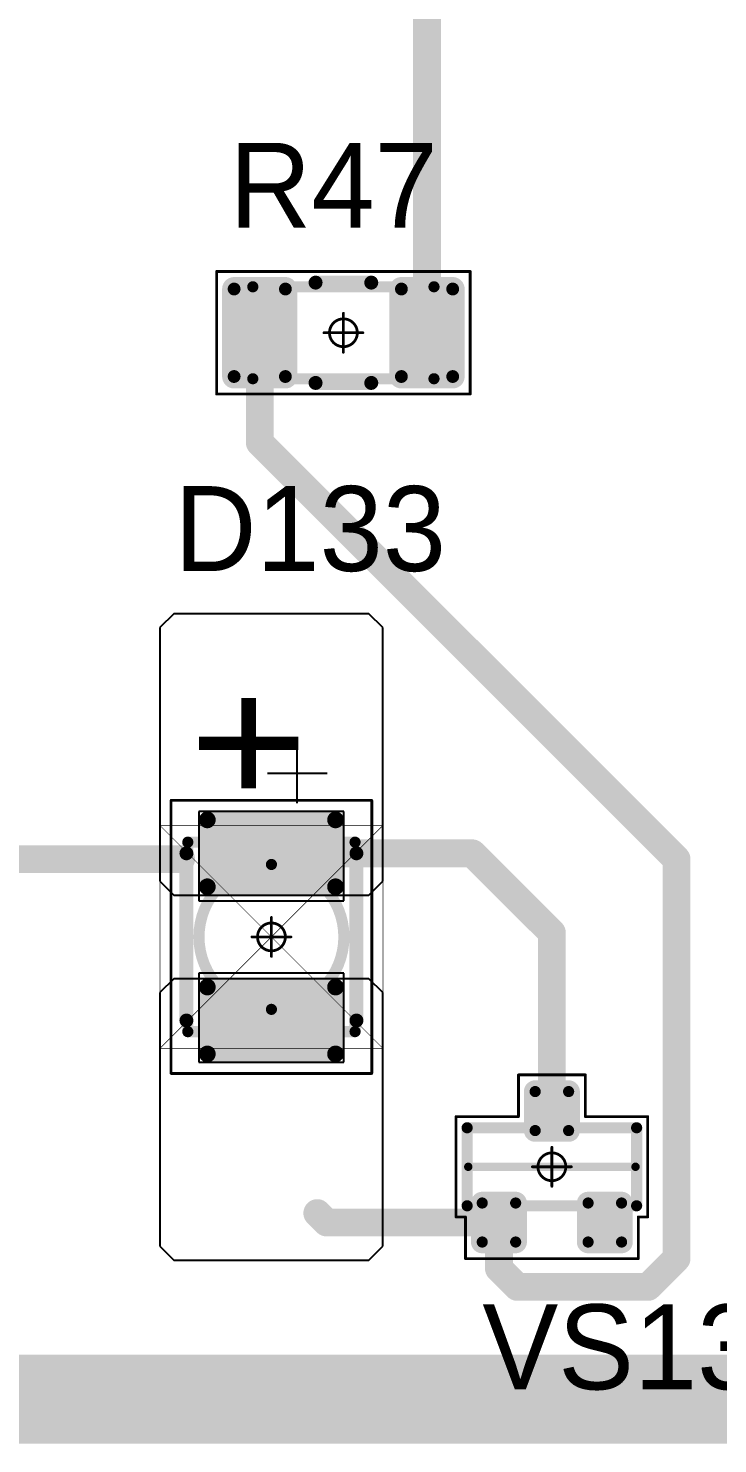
# Model space of a CAD drawing. Header units: millimetres. Extents: x 0 to 1769, y 431 to 1001.
# Drawn here: x 1692.58 to 1704.95, y 448.43 to 473.83 of the extents above; entities that cross this region are included whole.
import ezdxf

# ---------------------------------------------------------------- set-up
doc = ezdxf.new("R2010")
doc.units = ezdxf.units.MM
for name, color, linetype in [('Mechanical13', 56, 'Continuous'), ('Mechanical15', 56, 'Continuous'), ('Mechanical9', 56, 'Continuous'), ('TopLayer', 1, 'Continuous'), ('TopOverlay', 2, 'Continuous'), ('TopPaste', 8, 'Continuous'), ('TopSolder', 216, 'Continuous')]:
    doc.layers.add(name, color=color, linetype=linetype)

# ---------------------------------------------------------------- blocks, each defined once
blk = doc.blocks.new('SOT23_6')
at = {"layer": 'Mechanical13', "const_width": 0.2}
for points in [[(-0.7, 1.52), (0.7, 1.52)], [(-0.7, 1.52), (-0.7, -1.52)], [(0.7, 1.52), (0.7, -1.52)], [(-0.7, -1.52), (0.7, -1.52)]]:
    blk.add_lwpolyline(points, dxfattribs=at)
at = {"layer": 'Mechanical13', "const_width": 0.1}
for points in [[(-0.75, 1.52, 1), (-0.65, 1.52, 1)], [(-0.75, 1.52, 1), (-0.65, 1.52, 1)], [(0.65, 1.52, 1), (0.75, 1.52, 1)], [(0.65, 1.52, 1), (0.75, 1.52, 1)], [(-0.75, -1.52, 1), (-0.65, -1.52, 1)], [(-0.75, -1.52, 1), (-0.65, -1.52, 1)], [(0.65, -1.52, 1), (0.75, -1.52, 1)], [(0.65, -1.52, 1), (0.75, -1.52, 1)]]:
    blk.add_lwpolyline(points, format="xyb", close=True, dxfattribs=at)
at = {"layer": 'Mechanical15', "const_width": 0.05}
for points in [[(-1.65, 1.55), (-1.65, -1.55)], [(-1.65, 1.55), (-0.9, 1.55)], [(-0.9, 1.72), (-0.9, 1.55)], [(-0.9, 1.72), (0.9, 1.72)], [(0.9, 1.72), (0.9, 0.6)], [(0.9, 0.6), (1.65, 0.6)], [(1.65, 0.6), (1.65, -0.6)], [(0, 0.35), (0, -0.35)], [(-0.35, 0), (0.35, 0)], [(0.9, -0.6), (1.65, -0.6)], [(0.9, -0.6), (0.9, -1.72)], [(-1.65, -1.55), (-0.9, -1.55)], [(-0.9, -1.55), (-0.9, -1.72)], [(-0.9, -1.72), (0.9, -1.72)]]:
    blk.add_lwpolyline(points, dxfattribs=at)
at = {"layer": 'Mechanical15'}
for points, const_width in [([(-1.662, 1.55, 1), (-1.637, 1.55, 1)], 0.025), ([(-1.662, 1.55, 1), (-1.637, 1.55, 1)], 0.025), ([(-0.913, 1.72, 1), (-0.888, 1.72, 1)], 0.025), ([(-0.913, 1.72, 1), (-0.888, 1.72, 1)], 0.025), ([(-0.913, 1.55, 1), (-0.888, 1.55, 1)], 0.025), ([(-0.913, 1.55, 1), (-0.888, 1.55, 1)], 0.025), ([(0.888, 1.72, 1), (0.913, 1.72, 1)], 0.025), ([(0.888, 1.72, 1), (0.913, 1.72, 1)], 0.025), ([(0.888, 0.6, 1), (0.913, 0.6, 1)], 0.025), ([(0.888, 0.6, 1), (0.913, 0.6, 1)], 0.025), ([(1.637, 0.6, 1), (1.662, 0.6, 1)], 0.025), ([(1.637, 0.6, 1), (1.662, 0.6, 1)], 0.025), ([(0.25, 0, 1), (-0.25, 0, 1)], 0.05), ([(-0.012, 0.35, 1), (0.012, 0.35, 1)], 0.025), ([(-0.362, 0, 1), (-0.337, 0, 1)], 0.025), ([(-0.262, 0, 1), (-0.238, 0, 1)], 0.025), ([(0.238, 0, 1), (0.262, 0, 1)], 0.025), ([(0.337, 0, 1), (0.362, 0, 1)], 0.025), ([(-0.012, -0.35, 1), (0.012, -0.35, 1)], 0.025), ([(0.888, -0.6, 1), (0.913, -0.6, 1)], 0.025), ([(0.888, -0.6, 1), (0.913, -0.6, 1)], 0.025), ([(1.637, -0.6, 1), (1.662, -0.6, 1)], 0.025), ([(1.637, -0.6, 1), (1.662, -0.6, 1)], 0.025), ([(-1.662, -1.55, 1), (-1.637, -1.55, 1)], 0.025), ([(-1.662, -1.55, 1), (-1.637, -1.55, 1)], 0.025), ([(-0.913, -1.55, 1), (-0.888, -1.55, 1)], 0.025), ([(-0.913, -1.55, 1), (-0.888, -1.55, 1)], 0.025), ([(-0.913, -1.72, 1), (-0.888, -1.72, 1)], 0.025), ([(-0.913, -1.72, 1), (-0.888, -1.72, 1)], 0.025), ([(0.888, -1.72, 1), (0.913, -1.72, 1)], 0.025), ([(0.888, -1.72, 1), (0.913, -1.72, 1)], 0.025)]:
    blk.add_lwpolyline(points, format="xyb", close=True, dxfattribs=dict(at, const_width=const_width))
at = {"layer": 'TopLayer', "const_width": 0.1}
for points in [[(-1.4, 1.25, 1), (-1.3, 1.25, 1)], [(-0.7, 1.25, 1), (-0.6, 1.25, 1)], [(-1.4, 0.65, 1), (-1.3, 0.65, 1)], [(-0.7, 0.65, 1), (-0.6, 0.65, 1)], [(0.6, 0.3, 1), (0.7, 0.3, 1)], [(1.3, 0.3, 1), (1.4, 0.3, 1)], [(0.6, -0.3, 1), (0.7, -0.3, 1)], [(1.3, -0.3, 1), (1.4, -0.3, 1)], [(-1.4, -0.65, 1), (-1.3, -0.65, 1)], [(-0.7, -0.65, 1), (-0.6, -0.65, 1)], [(-1.4, -1.25, 1), (-1.3, -1.25, 1)], [(-0.7, -1.25, 1), (-0.6, -1.25, 1)]]:
    blk.add_lwpolyline(points, format="xyb", close=True, dxfattribs=at)
at = {"layer": 'TopLayer'}
for points in [[(-1.35, 1.35), (-1.35, 0.55), (-0.65, 1.35), (-0.65, 0.55)], [(-1.45, 1.25), (-1.45, 0.65), (-0.55, 1.25), (-0.55, 0.65)], [(0.55, 0.3), (0.55, -0.3), (1.45, 0.3), (1.45, -0.3)], [(0.65, 0.4), (0.65, -0.4), (1.35, 0.4), (1.35, -0.4)], [(-1.45, -0.65), (-1.45, -1.25), (-0.55, -0.65), (-0.55, -1.25)], [(-1.35, -0.55), (-1.35, -1.35), (-0.65, -0.55), (-0.65, -1.35)]]:
    blk.add_solid(points, dxfattribs=at)
at = {"layer": 'TopOverlay', "const_width": 0.15}
blk.add_lwpolyline([(0, 1.5), (0, -1.5)], dxfattribs=at)
at = {"layer": 'TopOverlay', "const_width": 0.075}
for points in [[(-0.038, 1.5, 1), (0.038, 1.5, 1)], [(-0.038, -1.5, 1), (0.038, -1.5, 1)]]:
    blk.add_lwpolyline(points, format="xyb", close=True, dxfattribs=at)
at = {"layer": 'TopPaste', "const_width": 0.075}
for points in [[(-1.387, 1.25, 1), (-1.313, 1.25, 1)], [(-0.687, 1.25, 1), (-0.613, 1.25, 1)], [(-1.387, 0.65, 1), (-1.313, 0.65, 1)], [(-0.687, 0.65, 1), (-0.613, 0.65, 1)], [(0.613, 0.3, 1), (0.687, 0.3, 1)], [(1.313, 0.3, 1), (1.387, 0.3, 1)], [(0.613, -0.3, 1), (0.687, -0.3, 1)], [(1.313, -0.3, 1), (1.387, -0.3, 1)], [(-1.387, -0.65, 1), (-1.313, -0.65, 1)], [(-0.687, -0.65, 1), (-0.613, -0.65, 1)], [(-1.387, -1.25, 1), (-1.313, -1.25, 1)], [(-0.687, -1.25, 1), (-0.613, -1.25, 1)]]:
    blk.add_lwpolyline(points, format="xyb", close=True, dxfattribs=at)
at = {"layer": 'TopPaste'}
for points in [[(-1.35, 1.325), (-1.35, 0.575), (-0.65, 1.325), (-0.65, 0.575)], [(-1.425, 1.25), (-1.425, 0.65), (-0.575, 1.25), (-0.575, 0.65)], [(0.575, 0.3), (0.575, -0.3), (1.425, 0.3), (1.425, -0.3)], [(0.65, 0.375), (0.65, -0.375), (1.35, 0.375), (1.35, -0.375)], [(-1.425, -0.65), (-1.425, -1.25), (-0.575, -0.65), (-0.575, -1.25)], [(-1.35, -0.575), (-1.35, -1.325), (-0.65, -0.575), (-0.65, -1.325)]]:
    blk.add_solid(points, dxfattribs=at)
at = {"layer": 'TopSolder', "const_width": 0.202}
for points in [[(-1.451, 1.25, 1), (-1.249, 1.25, 1)], [(-0.751, 1.25, 1), (-0.549, 1.25, 1)], [(-1.451, 0.65, 1), (-1.249, 0.65, 1)], [(-0.751, 0.65, 1), (-0.549, 0.65, 1)], [(0.549, 0.3, 1), (0.751, 0.3, 1)], [(1.249, 0.3, 1), (1.451, 0.3, 1)], [(0.549, -0.3, 1), (0.751, -0.3, 1)], [(1.249, -0.3, 1), (1.451, -0.3, 1)], [(-1.451, -0.65, 1), (-1.249, -0.65, 1)], [(-0.751, -0.65, 1), (-0.549, -0.65, 1)], [(-1.451, -1.25, 1), (-1.249, -1.25, 1)], [(-0.751, -1.25, 1), (-0.549, -1.25, 1)]]:
    blk.add_lwpolyline(points, format="xyb", close=True, dxfattribs=at)
at = {"layer": 'TopSolder'}
for points in [[(-1.35, 1.452), (-1.35, 0.448), (-0.65, 1.452), (-0.65, 0.448)], [(-1.552, 1.25), (-1.552, 0.65), (-0.448, 1.25), (-0.448, 0.65)], [(0.448, 0.3), (0.448, -0.3), (1.552, 0.3), (1.552, -0.3)], [(0.65, 0.502), (0.65, -0.502), (1.35, 0.502), (1.35, -0.502)], [(-1.35, -0.448), (-1.35, -1.452), (-0.65, -0.448), (-0.65, -1.452)], [(-1.552, -0.65), (-1.552, -1.25), (-0.448, -0.65), (-0.448, -1.25)]]:
    blk.add_solid(points, dxfattribs=at)
blk = doc.blocks.new('RC1206S_142')
at = {"layer": 'Mechanical13', "const_width": 0.2}
for points in [[(1.625, 0.825), (-1.625, 0.825)], [(-1.625, 0.825), (-1.625, -0.825)], [(1.625, 0.825), (1.625, -0.825)], [(1.625, -0.825), (-1.625, -0.825)]]:
    blk.add_lwpolyline(points, dxfattribs=at)
at = {"layer": 'Mechanical13', "const_width": 0.1}
for points in [[(-1.675, 0.825, 1), (-1.575, 0.825, 1)], [(-1.675, 0.825, 1), (-1.575, 0.825, 1)], [(1.575, 0.825, 1), (1.675, 0.825, 1)], [(1.575, 0.825, 1), (1.675, 0.825, 1)], [(-1.675, -0.825, 1), (-1.575, -0.825, 1)], [(-1.675, -0.825, 1), (-1.575, -0.825, 1)], [(1.575, -0.825, 1), (1.675, -0.825, 1)], [(1.575, -0.825, 1), (1.675, -0.825, 1)]]:
    blk.add_lwpolyline(points, format="xyb", close=True, dxfattribs=at)
at = {"layer": 'Mechanical15', "const_width": 0.05}
for points in [[(2.275, 1.1), (-2.275, 1.1)], [(-2.275, 1.1), (-2.275, -1.1)], [(2.275, 1.1), (2.275, -1.1)], [(0, 0.35), (0, -0.35)], [(0.35, 0), (-0.35, 0)], [(2.275, -1.1), (-2.275, -1.1)]]:
    blk.add_lwpolyline(points, dxfattribs=at)
at = {"layer": 'Mechanical15'}
for points, const_width in [([(-2.287, 1.1, 1), (-2.262, 1.1, 1)], 0.025), ([(-2.287, 1.1, 1), (-2.262, 1.1, 1)], 0.025), ([(2.262, 1.1, 1), (2.287, 1.1, 1)], 0.025), ([(2.262, 1.1, 1), (2.287, 1.1, 1)], 0.025), ([(0.25, 0, 1), (-0.25, 0, 1)], 0.05), ([(-0.012, 0.35, 1), (0.012, 0.35, 1)], 0.025), ([(-0.362, 0, 1), (-0.337, 0, 1)], 0.025), ([(-0.262, 0, 1), (-0.238, 0, 1)], 0.025), ([(0.238, 0, 1), (0.262, 0, 1)], 0.025), ([(0.337, 0, 1), (0.362, 0, 1)], 0.025), ([(-0.012, -0.35, 1), (0.012, -0.35, 1)], 0.025), ([(-2.287, -1.1, 1), (-2.262, -1.1, 1)], 0.025), ([(-2.287, -1.1, 1), (-2.262, -1.1, 1)], 0.025), ([(2.262, -1.1, 1), (2.287, -1.1, 1)], 0.025), ([(2.262, -1.1, 1), (2.287, -1.1, 1)], 0.025)]:
    blk.add_lwpolyline(points, format="xyb", close=True, dxfattribs=dict(at, const_width=const_width))
at = {"layer": 'TopLayer', "const_width": 0.115}
for points in [[(-2.018, 0.785, 1), (-1.903, 0.785, 1)], [(-1.098, 0.785, 1), (-0.983, 0.785, 1)], [(0.983, 0.785, 1), (1.098, 0.785, 1)], [(1.903, 0.785, 1), (2.018, 0.785, 1)], [(-2.018, -0.785, 1), (-1.903, -0.785, 1)], [(-1.098, -0.785, 1), (-0.983, -0.785, 1)], [(0.983, -0.785, 1), (1.098, -0.785, 1)], [(1.903, -0.785, 1), (2.018, -0.785, 1)]]:
    blk.add_lwpolyline(points, format="xyb", close=True, dxfattribs=at)
at = {"layer": 'TopLayer'}
for points in [[(-2.075, -0.785), (-0.925, -0.785), (-2.075, 0.785), (-0.925, 0.785)], [(-1.96, -0.9), (-1.04, -0.9), (-1.96, 0.9), (-1.04, 0.9)], [(0.925, -0.785), (2.075, -0.785), (0.925, 0.785), (2.075, 0.785)], [(1.04, -0.9), (1.96, -0.9), (1.04, 0.9), (1.96, 0.9)]]:
    blk.add_solid(points, dxfattribs=at)
at = {"layer": 'TopOverlay', "const_width": 0.25}
for points in [[(0.5, 0.9), (-0.5, 0.9)], [(0.5, -0.9), (-0.5, -0.9)]]:
    blk.add_lwpolyline(points, dxfattribs=at)
at = {"layer": 'TopOverlay', "const_width": 0.125}
for points in [[(-0.562, 0.9, 1), (-0.437, 0.9, 1)], [(0.437, 0.9, 1), (0.562, 0.9, 1)], [(-0.562, -0.9, 1), (-0.437, -0.9, 1)], [(0.437, -0.9, 1), (0.562, -0.9, 1)]]:
    blk.add_lwpolyline(points, format="xyb", close=True, dxfattribs=at)
at = {"layer": 'TopPaste', "const_width": 0.09}
for points in [[(-2.005, 0.785, 1), (-1.915, 0.785, 1)], [(-1.085, 0.785, 1), (-0.995, 0.785, 1)], [(0.995, 0.785, 1), (1.085, 0.785, 1)], [(1.915, 0.785, 1), (2.005, 0.785, 1)], [(-2.005, -0.785, 1), (-1.915, -0.785, 1)], [(-1.085, -0.785, 1), (-0.995, -0.785, 1)], [(0.995, -0.785, 1), (1.085, -0.785, 1)], [(1.915, -0.785, 1), (2.005, -0.785, 1)]]:
    blk.add_lwpolyline(points, format="xyb", close=True, dxfattribs=at)
at = {"layer": 'TopPaste'}
for points in [[(-2.05, -0.785), (-0.95, -0.785), (-2.05, 0.785), (-0.95, 0.785)], [(-1.96, -0.875), (-1.04, -0.875), (-1.96, 0.875), (-1.04, 0.875)], [(0.95, -0.785), (2.05, -0.785), (0.95, 0.785), (2.05, 0.785)], [(1.04, -0.875), (1.96, -0.875), (1.04, 0.875), (1.96, 0.875)]]:
    blk.add_solid(points, dxfattribs=at)
at = {"layer": 'TopSolder', "const_width": 0.215}
for points in [[(-2.068, 0.785, 1), (-1.853, 0.785, 1)], [(-1.148, 0.785, 1), (-0.933, 0.785, 1)], [(0.933, 0.785, 1), (1.148, 0.785, 1)], [(1.853, 0.785, 1), (2.068, 0.785, 1)], [(-2.068, -0.785, 1), (-1.853, -0.785, 1)], [(-1.148, -0.785, 1), (-0.933, -0.785, 1)], [(0.933, -0.785, 1), (1.148, -0.785, 1)], [(1.853, -0.785, 1), (2.068, -0.785, 1)]]:
    blk.add_lwpolyline(points, format="xyb", close=True, dxfattribs=at)
at = {"layer": 'TopSolder'}
for points in [[(-2.175, -0.785), (-0.825, -0.785), (-2.175, 0.785), (-0.825, 0.785)], [(-1.96, -1), (-1.04, -1), (-1.96, 1), (-1.04, 1)], [(0.825, -0.785), (2.175, -0.785), (0.825, 0.785), (2.175, 0.785)], [(1.04, -1), (1.96, -1), (1.04, 1), (1.96, 1)]]:
    blk.add_solid(points, dxfattribs=at)
blk = doc.blocks.new('T66G_194')
at = {"layer": 'Mechanical13'}
for p, q in [((2.936, 0.071), (2.936, -1)), ((2.4, -0.464), (3.471, -0.464))]:
    blk.add_line(p, q, dxfattribs=at)
at = {"layer": 'Mechanical13', "const_width": 0.2}
for points in [[(-1.7, 1.5), (1.7, 1.5)], [(-1.7, 1.5), (-1.7, -1.5)], [(1.7, 1.5), (1.7, -1.5)], [(-1.7, -1.5), (1.7, -1.5)]]:
    blk.add_lwpolyline(points, dxfattribs=at)
at = {"layer": 'Mechanical13'}
for points, const_width in [([(-1.75, 1.5, 1), (-1.65, 1.5, 1)], 0.1), ([(-1.75, 1.5, 1), (-1.65, 1.5, 1)], 0.1), ([(1.65, 1.5, 1), (1.75, 1.5, 1)], 0.1), ([(1.65, 1.5, 1), (1.75, 1.5, 1)], 0.1), ([(1.3, 0, 1), (-1.3, 0, 1)], 0.2), ([(-1.35, 0, 1), (-1.25, 0, 1)], 0.1), ([(1.25, 0, 1), (1.35, 0, 1)], 0.1), ([(-1.75, -1.5, 1), (-1.65, -1.5, 1)], 0.1), ([(-1.75, -1.5, 1), (-1.65, -1.5, 1)], 0.1), ([(1.65, -1.5, 1), (1.75, -1.5, 1)], 0.1), ([(1.65, -1.5, 1), (1.75, -1.5, 1)], 0.1)]:
    blk.add_lwpolyline(points, format="xyb", close=True, dxfattribs=dict(at, const_width=const_width))
at = {"layer": 'Mechanical15', "const_width": 0.05}
for points in [[(-2.45, 1.8), (-2.45, -1.8)], [(-2.45, 1.8), (2.45, 1.8)], [(2.45, 1.8), (2.45, -1.8)], [(0, 0.35), (0, -0.35)], [(-0.35, 0), (0.35, 0)], [(-2.45, -1.8), (2.45, -1.8)]]:
    blk.add_lwpolyline(points, dxfattribs=at)
at = {"layer": 'Mechanical15'}
for points, const_width in [([(-2.462, 1.8, 1), (-2.438, 1.8, 1)], 0.025), ([(-2.462, 1.8, 1), (-2.438, 1.8, 1)], 0.025), ([(2.438, 1.8, 1), (2.462, 1.8, 1)], 0.025), ([(2.438, 1.8, 1), (2.462, 1.8, 1)], 0.025), ([(0.25, 0, 1), (-0.25, 0, 1)], 0.05), ([(-0.012, 0.35, 1), (0.012, 0.35, 1)], 0.025), ([(-0.362, 0, 1), (-0.337, 0, 1)], 0.025), ([(-0.262, 0, 1), (-0.238, 0, 1)], 0.025), ([(0.238, 0, 1), (0.262, 0, 1)], 0.025), ([(0.337, 0, 1), (0.362, 0, 1)], 0.025), ([(-0.012, -0.35, 1), (0.012, -0.35, 1)], 0.025), ([(-2.462, -1.8, 1), (-2.438, -1.8, 1)], 0.025), ([(-2.462, -1.8, 1), (-2.438, -1.8, 1)], 0.025), ([(2.438, -1.8, 1), (2.462, -1.8, 1)], 0.025), ([(2.438, -1.8, 1), (2.462, -1.8, 1)], 0.025)]:
    blk.add_lwpolyline(points, format="xyb", close=True, dxfattribs=dict(at, const_width=const_width))
at = {"layer": 'TopLayer'}
for p, q in [((-5.55, 2), (-5.8, 1.75)), ((-1, 2), (-5.55, 2)), ((-0.75, 1.75), (-1, 2)), ((1, 2), (0.75, 1.75)), ((5.55, 2), (1, 2)), ((5.8, 1.75), (5.55, 2)), ((-5.8, 1.75), (-5.8, -1.75)), ((-0.75, -1.75), (-0.75, 1.75)), ((0.75, 1.75), (0.75, -1.75)), ((5.8, -1.75), (5.8, 1.75)), ((-5.8, -1.75), (-5.55, -2)), ((-1, -2), (-0.75, -1.75)), ((0.75, -1.75), (1, -2)), ((5.55, -2), (5.8, -1.75)), ((-5.55, -2), (-1, -2)), ((1, -2), (5.55, -2))]:
    blk.add_line(p, q, dxfattribs=at)
at = {"layer": 'TopLayer', "const_width": 0.15}
for points in [[(-2.175, 1.15, 1), (-2.025, 1.15, 1)], [(-0.975, 1.15, 1), (-0.825, 1.15, 1)], [(0.825, 1.15, 1), (0.975, 1.15, 1)], [(2.025, 1.15, 1), (2.175, 1.15, 1)], [(-2.175, -1.15, 1), (-2.025, -1.15, 1)], [(-0.975, -1.15, 1), (-0.825, -1.15, 1)], [(0.825, -1.15, 1), (0.975, -1.15, 1)], [(2.025, -1.15, 1), (2.175, -1.15, 1)]]:
    blk.add_lwpolyline(points, format="xyb", close=True, dxfattribs=at)
at = {"layer": 'TopLayer'}
for points in [[(-0.9, 1.3), (-2.1, 1.3), (-0.9, -1.3), (-2.1, -1.3)], [(2.1, 1.3), (0.9, 1.3), (2.1, -1.3), (0.9, -1.3)], [(-0.75, 1.15), (-2.25, 1.15), (-0.75, -1.15), (-2.25, -1.15)], [(2.25, 1.15), (0.75, 1.15), (2.25, -1.15), (0.75, -1.15)]]:
    blk.add_solid(points, dxfattribs=at)
at = {"layer": 'TopOverlay', "const_width": 0.25}
for points in [[(-1.5, 1.525), (1.5, 1.525)], [(-1.5, -1.525), (1.5, -1.525)]]:
    blk.add_lwpolyline(points, dxfattribs=at)
at = {"layer": 'TopOverlay', "const_width": 0.125}
for points in [[(-1.562, 1.525, 1), (-1.438, 1.525, 1)], [(1.438, 1.525, 1), (1.562, 1.525, 1)], [(-1.562, -1.525, 1), (-1.438, -1.525, 1)], [(1.438, -1.525, 1), (1.562, -1.525, 1)]]:
    blk.add_lwpolyline(points, format="xyb", close=True, dxfattribs=at)
at = {"layer": 'TopPaste', "const_width": 0.125}
for points in [[(-2.163, 1.15, 1), (-2.038, 1.15, 1)], [(-0.963, 1.15, 1), (-0.838, 1.15, 1)], [(0.838, 1.15, 1), (0.963, 1.15, 1)], [(2.038, 1.15, 1), (2.163, 1.15, 1)], [(-2.163, -1.15, 1), (-2.038, -1.15, 1)], [(-0.963, -1.15, 1), (-0.838, -1.15, 1)], [(0.838, -1.15, 1), (0.963, -1.15, 1)], [(2.038, -1.15, 1), (2.163, -1.15, 1)]]:
    blk.add_lwpolyline(points, format="xyb", close=True, dxfattribs=at)
at = {"layer": 'TopPaste'}
for points in [[(-0.9, 1.275), (-2.1, 1.275), (-0.9, -1.275), (-2.1, -1.275)], [(2.1, 1.275), (0.9, 1.275), (2.1, -1.275), (0.9, -1.275)], [(-0.775, 1.15), (-2.225, 1.15), (-0.775, -1.15), (-2.225, -1.15)], [(2.225, 1.15), (0.775, 1.15), (2.225, -1.15), (0.775, -1.15)]]:
    blk.add_solid(points, dxfattribs=at)
at = {"layer": 'TopSolder'}
for p, q in [((-2.25, 1.3), (-2.25, -1.3)), ((-0.65, 1.3), (-2.25, 1.3)), ((-0.65, -1.3), (-0.65, 1.3)), ((0.65, 1.3), (0.65, -1.3)), ((2.25, 1.3), (0.65, 1.3)), ((2.25, -1.3), (2.25, 1.3)), ((-2.25, -1.3), (-0.65, -1.3)), ((0.65, -1.3), (2.25, -1.3))]:
    blk.add_line(p, q, dxfattribs=at)
at = {"layer": 'TopOverlay'}
blk.add_text('+', height=2.5, dxfattribs=at).set_placement((2.5, -0.8))

msp = doc.modelspace()

# ---------------------------------------------------------------- linework, layer by layer
at = {"layer": 'Mechanical9'}
for points, const_width in [([(1694.94, 455.528), (1694.94, 459.528)], 0.0127), ([(1694.94, 459.528), (1698.94, 459.528)], 0.0127), ([(1694.94, 459.528), (1698.94, 455.528)], 0.01), ([(1694.94, 455.528), (1698.94, 459.528)], 0.01), ([(1698.94, 455.528), (1698.94, 459.528)], 0.0127), ([(1694.94, 455.528), (1698.94, 455.528)], 0.0127)]:
    msp.add_lwpolyline(points, dxfattribs=dict(at, const_width=const_width))
for points, const_width in [([(1694.937, 459.528, 1), (1694.943, 459.528, 1)], 0.00635), ([(1694.937, 459.528, 1), (1694.943, 459.528, 1)], 0.00635), ([(1694.937, 459.528, 1), (1694.942, 459.528, 1)], 0.005), ([(1698.937, 459.528, 1), (1698.943, 459.528, 1)], 0.00635), ([(1698.937, 459.528, 1), (1698.943, 459.528, 1)], 0.00635), ([(1698.937, 459.528, 1), (1698.942, 459.528, 1)], 0.005), ([(1694.937, 455.528, 1), (1694.943, 455.528, 1)], 0.00635), ([(1694.937, 455.528, 1), (1694.943, 455.528, 1)], 0.00635), ([(1694.937, 455.528, 1), (1694.942, 455.528, 1)], 0.005), ([(1698.937, 455.528, 1), (1698.943, 455.528, 1)], 0.00635), ([(1698.937, 455.528, 1), (1698.943, 455.528, 1)], 0.00635), ([(1698.937, 455.528, 1), (1698.942, 455.528, 1)], 0.005)]:
    msp.add_lwpolyline(points, format="xyb", close=True, dxfattribs=dict(at, const_width=const_width))
at = {"layer": 'TopLayer'}
for points, const_width in [([(1699.731, 468.369), (1699.731, 478.529)], 0.5), ([(1696.731, 466.399), (1696.731, 468.369)], 0.5), ([(1696.731, 466.399), (1704.207, 458.923)], 0.5), ([(1696.753, 459.028), (1700.544, 459.028)], 0.5), ([(1700.544, 459.028), (1701.971, 457.601)], 0.5), ([(1691.665, 458.924), (1695.319, 458.924)], 0.5), ([(1704.207, 451.758), (1704.207, 458.923)], 0.5), ([(1701.971, 454.403), (1701.971, 457.601)], 0.5), ([(1697.763, 452.572), (1697.932, 452.403)], 0.5), ([(1697.932, 452.403), (1701.021, 452.403)], 0.5), ([(1701.021, 451.578), (1701.021, 452.403)], 0.5), ([(1703.697, 451.248), (1704.207, 451.758)], 0.5), ([(1701.021, 451.578), (1701.351, 451.248)], 0.5), ([(1701.351, 451.248), (1703.697, 451.248)], 0.5), ([(1682.576, 449.234), (1707.737, 449.234)], 1.6)]:
    msp.add_lwpolyline(points, dxfattribs=dict(at, const_width=const_width))
at = {"layer": 'TopLayer', "const_width": 0.25}
for points in [[(1696.606, 468.369, 1), (1696.856, 468.369, 1)], [(1699.606, 468.369, 1), (1699.856, 468.369, 1)], [(1696.606, 466.399, 1), (1696.856, 466.399, 1)], [(1696.606, 466.399, 1), (1696.856, 466.399, 1)], [(1696.628, 459.028, 1), (1696.878, 459.028, 1)], [(1700.419, 459.028, 1), (1700.669, 459.028, 1)], [(1700.419, 459.028, 1), (1700.669, 459.028, 1)], [(1695.194, 458.924, 1), (1695.444, 458.924, 1)], [(1704.082, 458.923, 1), (1704.332, 458.923, 1)], [(1704.082, 458.923, 1), (1704.332, 458.923, 1)], [(1701.846, 457.601, 1), (1702.096, 457.601, 1)], [(1701.846, 457.601, 1), (1702.096, 457.601, 1)], [(1701.846, 454.403, 1), (1702.096, 454.403, 1)], [(1697.638, 452.572, 1), (1697.888, 452.572, 1)], [(1697.807, 452.403, 1), (1698.057, 452.403, 1)], [(1697.807, 452.403, 1), (1698.057, 452.403, 1)], [(1700.896, 452.403, 1), (1701.146, 452.403, 1)], [(1700.896, 452.403, 1), (1701.146, 452.403, 1)], [(1704.082, 451.758, 1), (1704.332, 451.758, 1)], [(1704.082, 451.758, 1), (1704.332, 451.758, 1)], [(1700.896, 451.578, 1), (1701.146, 451.578, 1)], [(1700.896, 451.578, 1), (1701.146, 451.578, 1)], [(1701.226, 451.248, 1), (1701.476, 451.248, 1)], [(1701.226, 451.248, 1), (1701.476, 451.248, 1)], [(1703.572, 451.248, 1), (1703.822, 451.248, 1)], [(1703.572, 451.248, 1), (1703.822, 451.248, 1)]]:
    msp.add_lwpolyline(points, format="xyb", close=True, dxfattribs=at)

# ---------------------------------------------------------------- block references
for name, p, rotation in [('RC1206S_142', (1698.231, 468.369), 180), ('T66G_194', (1696.94, 457.528), 90), ('SOT23_6', (1701.971, 453.403), 90)]:
    msp.add_blockref(name, p, dxfattribs=dict(rotation=rotation))

# ---------------------------------------------------------------- texts
at = {"layer": 'TopOverlay'}
for s, p in [('R47', (1696.184, 470.253)), ('D133', (1695.2, 464.094)), ('VS133', (1700.725, 449.409))]:
    msp.add_text(s, height=1.524, dxfattribs=at).set_placement(p)

doc.saveas('drawing.dxf')
